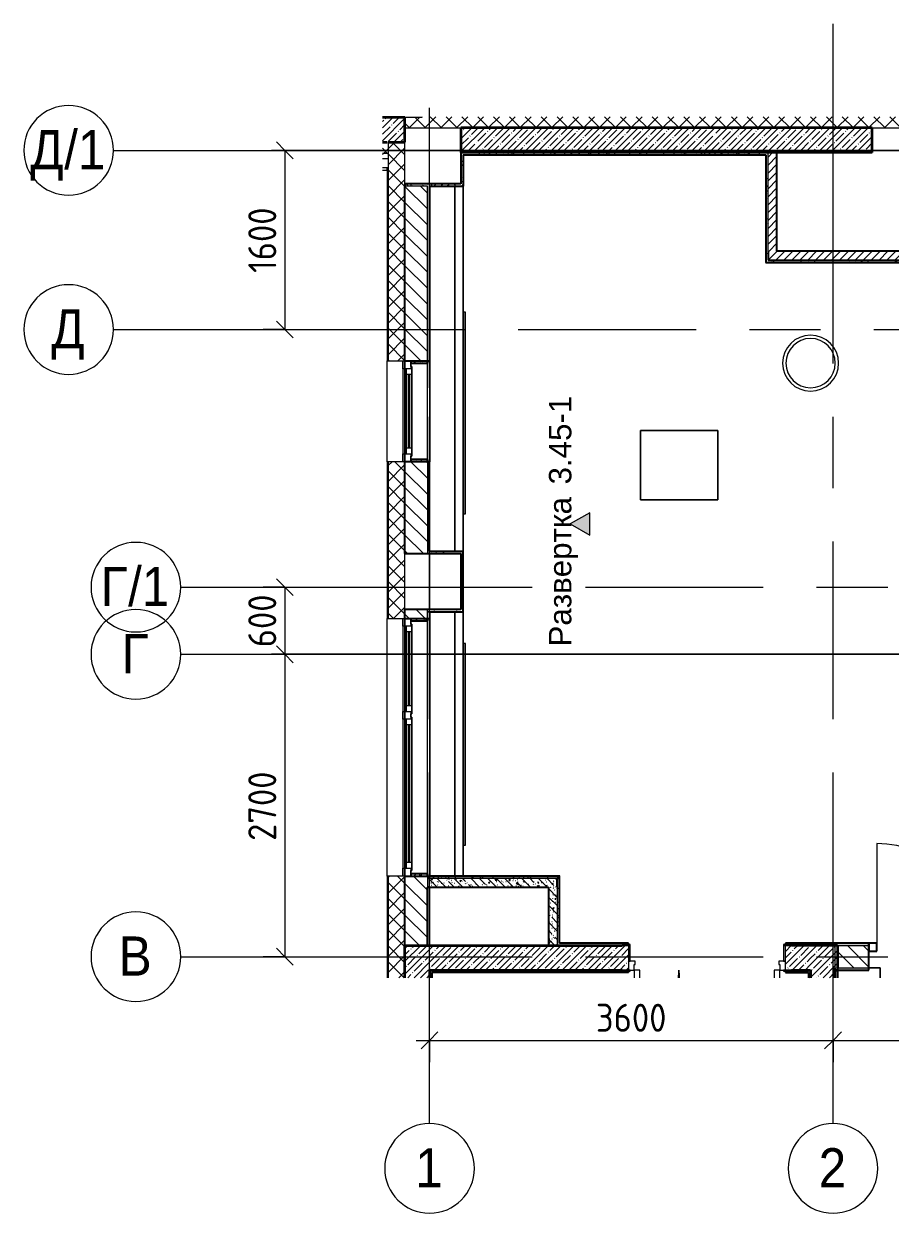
# Model space of a CAD drawing. Header units: millimetres. Extents: x -3511 to 67671, y -1987 to 16130.
# Drawn here: x -3511 to 4220, y 5510 to 16130 of the extents above; entities that cross this region are included whole.
import ezdxf

# ---------------------------------------------------------------- set-up
doc = ezdxf.new("R2010")
doc.units = ezdxf.units.MM
doc.linetypes.add('Осевая', pattern=[3175, 635, -476.25, 1587.5, -476.25])
for name, color, linetype, lineweight in [('A-ANNO-DIMS', 7, 'Continuous', 9), ('A-ANNO-DIMS-100', 7, 'Continuous', 9), ('A-DOOR', 7, 'Continuous', 9), ('A-DOOR-1', 7, 'Continuous', 13), ('A-DOOR-FRAM', 7, 'Continuous', 13), ('A-GLAZ', 7, 'Continuous', 9), ('A-GLAZ-1', 7, 'Continuous', 13), ('A-GLAZ-CWMG', 7, 'Continuous', 9), ('A-GLAZ-CWMG-1', 7, 'Continuous', 25), ('A-WALL', 7, 'Continuous', 9), ('G-ANNO-SYMB', 7, 'Continuous', 9), ('I-WALL', 7, 'Continuous', 9), ('Знаки', 7, 'Continuous', 9), ('Оси', 7, 'Continuous', 9), ('Оси-1', 7, 'Continuous', 20), ('Оси-2', 7, 'Осевая', 9)]:
    doc.layers.add(name, color=color, linetype=linetype, lineweight=lineweight)
for name, color, linetype, lineweight, true_color in [('A-WALL-1', 7, 'Continuous', 25, 0x3c3c3c), ('A-WALL-2', 7, 'Continuous', 13, 0x3c3c3c), ('A-WALL-3', 7, 'Continuous', 35, 0x3c3c3c), ('A-WALL-FNSH-1', 7, 'Continuous', 13, 0x3c3c3c), ('A-WALL-FNSH-2', 7, 'Continuous', 9, 0x3c3c3c), ('I-FURN-1', 7, 'Continuous', 9, 0xf0f0f0)]:
    doc.layers.add(name, color=color, linetype=linetype, lineweight=lineweight, true_color=true_color)
doc.styles.add('Arial', font='arial.ttf', dxfattribs={"width": 0.9, "height": 350})
doc.styles.add('Arial_1', font='arial.ttf', dxfattribs={"height": 200})
doc.styles.add('ISOCPEUR', font='isocpeur.ttf', dxfattribs={"width": 0.9, "height": 250})
doc.dimstyles.new('ISO-2_5_0_9К_БОЛЬШОЙ', dxfattribs={"dimscale": 304.8, "dimtxt": 248.995294, "dimasz": 0.492126, "dimexe": 0.393701, "dimexo": 0.984252, "dimgap": 0, "dimtad": 1, "dimdec": 0, "dimrnd": 10, "dimzin": 0, "dimdsep": 46, "dimtxsty": 'ISOCPEUR', "dimblk1": 'OBLIQUE', "dimblk2": 'OBLIQUE', "dimsah": 1, "dimcen": 0.09, "dimdle": 0.393701, "dimazin": 0, "dimtfac": 1, "dimtdec": 4, "dimtix": 1, "dimtmove": 0, "dimatfit": 3, "dimfxl": 1, "dimtvp": 1, "dimtolj": 1, "dimtzin": 0, "dimarcsym": 2})
pattern_1 = [(135, (0, 0), (-70.7107, -70.7107), [])]
pattern_2 = [(45, (0, 0), (-70.7107, 70.7107), []), (135, (0, 0), (-70.7107, -70.7107), [])]
pattern_3 = [(45, (0, 0), (-57.02463, 57.02463), []), (45, (57.025, 0), (-57.02463, 57.02463), [100.806, -20.161, 3.353, -16.808])]
pattern_4 = [(135, (0, 0), (-75.4342, -75.4342), [106.68, -17.78, 3.556, -17.78]), (135, (0, 75.39), (-75.4342, -75.4342), []), (50, (0, 0), (127.5292, -11.1576), [13.335, -146.685]), (355, (0, 0), (-24.6697, 133.74), [10.668, -117.348]), (100.451, (10.63, -0.93), (102.8597, 122.5818), [11.333, -124.663]), (46.184, (0, 35.56), (189.7552, -29.4304), [20.002, -220.027]), (96.636, (15.81, 33.1), (166.182, 173.1996), [17, -186.995]), (351.184, (0, 35.56), (166.184, 173.1976), [16.002, -176.022]), (21, (17.78, 26.67), (106.1303, -71.586), [13.335, -146.685]), (326, (17.78, 26.67), (43.2619, 128.9318), [10.668, -117.348]), (71.451, (26.62, 20.7), (149.392, 57.345), [11.333, -124.663]), (37.5, (0, 0), (2.16223, 59.18836), [3.353, -112.573, 3.353, -115.773, -117.792]), (37.5, (0, 0), (2.16223, 59.18836), [-235.052, 3.353, -114.44]), (7.5, (0, 0), (46.77386, 70.12615), [3.353, -64.567, 3.353, -109.906, -44.894]), (7.5, (0, 0), (46.77386, 70.12615), [-181.178, 3.353, -41.542]), (327.5, (-39.65, 0), (94.91367, -4.0101), [3.353, -41.097, 3.353, -135.331, -184.023]), (327.5, (-39.65, 0), (94.91367, -4.0101), [-183.134, 3.353, -180.67]), (317.5, (-57.43, 0), (103.6906, 17.7988), [3.353, -54.432, 3.353, -88.748, -130.683]), (317.5, (-57.43, 0), (103.6906, 17.7988), [-149.885, 3.353, -127.33])]
pattern_5 = [(45, (0, 0), (-35.35534, 35.35534), [])]
pattern_6 = [(0, (0, 0), (121.92, 30.48), [10.058, -81.382, 10.058, -81.382, -487.68]), (0, (0, 0), (121.92, 30.48), [-182.88, 10.058, -172.822, 10.058, -81.382, -213.36]), (0, (0, 0), (121.92, 30.48), [-457.2, 10.058, -50.902, 10.058, -142.342]), (120, (45.72, 15.24), (-87.356454, 90.345817), [10.058, -81.382, 10.058, -81.382, -487.68]), (120, (45.72, 15.24), (-87.356454, 90.345817), [-182.88, 10.058, -172.822, 10.058, -81.382, -213.36]), (120, (45.72, 15.24), (-87.356454, 90.345817), [-457.2, 10.058, -50.902, 10.058, -142.342]), (240, (60.96, 76.2), (-34.563546, -120.825817), [10.058, -81.382, 10.058, -81.382, -487.68]), (240, (60.96, 76.2), (-34.563546, -120.825817), [-182.88, 10.058, -172.822, 10.058, -81.382, -213.36]), (240, (60.96, 76.2), (-34.563546, -120.825817), [-457.2, 10.058, -50.902, 10.058, -142.342])]

# ---------------------------------------------------------------- blocks, each defined once
blk = doc.blocks.new('120_Окно_СКБ_1Ст - 120_Окно_СКБ_1Ст 900х2500_h_-20664874-План разверток пом_3_45_ Этаж 3')
at = {"layer": 'A-GLAZ'}
for p, q in [((450, -57), (-450, -57)), ((-430, -127), (-400, -127)), ((-330, -107), (330, -107)), ((330, -117), (-330, -117)), ((400, -127), (430, -127))]:
    blk.add_line(p, q, dxfattribs=at)
at = {"layer": 'A-GLAZ-1'}
for p, q in [((-450, -127), (-450, -57)), ((-450, -57), (-380, -57)), ((-380, -57), (-380, -127)), ((380, -87), (-380, -87)), ((-380, -87), (-380, -127)), ((-330, -137), (-330, -87)), ((330, -137), (330, -87)), ((380, -127), (380, -57)), ((380, -57), (450, -57)), ((380, -127), (380, -87)), ((450, -57), (450, -127)), ((-380, -127), (-450, -127)), ((-380, -127), (-400, -127)), ((-400, -127), (-400, -137)), ((-400, -137), (400, -137)), ((400, -137), (-400, -137)), ((450, -127), (380, -127)), ((400, -127), (380, -127)), ((400, -137), (400, -127))]:
    blk.add_line(p, q, dxfattribs=at)
blk = doc.blocks.new('120_Окно_СКБ_2Ст - 120_Окно_СКБ_2Ст 2300х2500 _мал створка справа_-22272277-План разверток пом_3_45_ Этаж 3')
at = {"layer": 'A-GLAZ'}
for p, q in [((1150, -57), (-1150, -57)), ((-1130, -127), (-1100, -127)), ((-1030, -107), (200, -107)), ((200, -117), (-1030, -117)), ((270, -127), (300, -127)), ((370, -107), (1030, -107)), ((1030, -117), (370, -117)), ((1100, -127), (1130, -127))]:
    blk.add_line(p, q, dxfattribs=at)
at = {"layer": 'A-GLAZ-1'}
for p, q in [((-1150, -127), (-1150, -57)), ((-1150, -57), (-1080, -57)), ((-1080, -57), (-1080, -127)), ((250, -87), (-1080, -87)), ((-1080, -87), (-1080, -127)), ((-1030, -137), (-1030, -87)), ((200, -137), (200, -87)), ((250, -127), (250, -57)), ((250, -57), (320, -57)), ((250, -127), (250, -87)), ((320, -57), (320, -127)), ((1080, -87), (320, -87)), ((320, -87), (320, -127)), ((370, -137), (370, -87)), ((1030, -137), (1030, -87)), ((1080, -127), (1080, -57)), ((1080, -57), (1150, -57)), ((1080, -127), (1080, -87)), ((1150, -57), (1150, -127)), ((-1080, -127), (-1150, -127)), ((-1080, -127), (-1100, -127)), ((-1100, -127), (-1100, -137)), ((-1100, -137), (270, -137)), ((270, -137), (-1100, -137)), ((320, -127), (250, -127)), ((270, -127), (250, -127)), ((270, -137), (270, -127)), ((320, -127), (300, -127)), ((300, -127), (300, -137)), ((300, -137), (1100, -137)), ((1100, -137), (300, -137)), ((1150, -127), (1080, -127)), ((1100, -127), (1080, -127)), ((1100, -137), (1100, -127))]:
    blk.add_line(p, q, dxfattribs=at)
blk = doc.blocks.new('110_Дверь_СКБ_2Ст - Д-1 Лестничная клетка EIS60-24280000-План разверток пом_3_45_ Этаж 3')
at = {"layer": 'A-DOOR'}
for centre, radius, start, end in [((-638, 110), 900, 0, 4.2917), ((662, 110), 400, 170.3144, 180)]:
    blk.add_arc(centre, radius, start, end, dxfattribs=at)
at = {"layer": 'A-DOOR-1'}
for p, q in [((-638, 177), (-638, 110)), ((-638, 110), (-588, 110)), ((-588, 110), (-588, 177)), ((612, 177), (612, 110)), ((612, 110), (662, 110)), ((662, 110), (662, 177))]:
    blk.add_line(p, q, dxfattribs=at)
at = {"layer": 'A-DOOR-FRAM'}
for p, q in [((-672, 118), (-742, 118)), ((-742, 118), (-742, 110)), ((-742, 110), (-672, 110)), ((-638, 110), (-688, 110)), ((-688, 110), (-688, 30)), ((-672, 110), (-672, 118)), ((-638, 60), (-638, 110)), ((662, 110), (662, 60)), ((712, 110), (662, 110)), ((768, 118), (698, 118)), ((698, 118), (698, 110)), ((698, 110), (768, 110)), ((712, 30), (712, 110)), ((768, 110), (768, 118)), ((-688, 30), (-628, 30)), ((-672, 30), (-688, 30)), ((-688, 30), (-688, -110)), ((-672, -110), (-672, 30)), ((-628, 60), (-638, 60)), ((-628, 30), (-628, 60)), ((662, 60), (652, 60)), ((652, 60), (652, 30)), ((652, 30), (712, 30)), ((712, 30), (698, 30)), ((698, 30), (698, -110)), ((712, -110), (712, 30)), ((-672, -110), (-742, -110)), ((-742, -110), (-742, -118)), ((-742, -118), (-672, -118)), ((-688, -110), (-672, -110)), ((-672, -118), (-672, -110)), ((698, -110), (712, -110)), ((768, -110), (698, -110)), ((698, -110), (698, -118)), ((698, -118), (768, -118)), ((768, -118), (768, -110))]:
    blk.add_line(p, q, dxfattribs=at)
blk = doc.blocks.new('Мебель_универсальная - 1_298-26158527-План разверток пом_3_45_ Этаж 3')
at = {"layer": 'I-FURN-1'}
for p, q in [((345, 309), (-345, 309)), ((-345, 309), (-345, -309)), ((-345, -309), (-345, 309)), ((-345, 309), (345, 309)), ((345, -309), (345, 309)), ((345, 309), (345, -309)), ((-345, -309), (345, -309)), ((345, -309), (-345, -309))]:
    blk.add_line(p, q, dxfattribs=at)
blk = doc.blocks.new('Съемный металлический экран с перфорацией - E1-31419150-План разверток пом_3_45_ Этаж 3')
at = {"layer": 'Знаки'}
for p, q in [((1800, 20), (0, 20)), ((0, 20), (0, 0)), ((0, 0), (1800, 0)), ((1800, 0), (1800, 20))]:
    blk.add_line(p, q, dxfattribs=at)
blk = doc.blocks.new('Съемный металлический экран с перфорацией - E1-V1-План разверток пом_3_45_ Этаж 3')
at = {"layer": 'Знаки'}
for p, q in [((1800, 20), (0, 20)), ((0, 20), (0, 0)), ((0, 0), (1800, 0)), ((1800, 0), (1800, 20))]:
    blk.add_line(p, q, dxfattribs=at)
blk = doc.blocks.new('1_113 тумба - 1_113 тумба-31126920-План разверток пом_3_45_ Этаж 3')
at = {"layer": 'I-FURN-1'}
for p, q in [((-101, 1500), (0, 1500)), ((0, 1500), (-101, 1500)), ((-101, 1500), (0, 1500)), ((0, 1500), (0, 1413)), ((0, 1413), (0, 1500)), ((0, 1500), (0, 1413))]:
    blk.add_line(p, q, dxfattribs=at)
blk = doc.blocks.new('ПУФ_500 - 1_50а-26160883-План разверток пом_3_45_ Этаж 3')
at = {"layer": 'I-FURN-1'}
for radius, start, end in [(250, 360, 180), (250, 0, 180), (220, 360, 180), (220, 0, 180), (250, 180, 360), (220, 180, 360), (220, 180, 360), (250, 180, 360)]:
    blk.add_arc((0, 0), radius, start, end, dxfattribs=at)
blk = doc.blocks.new('Дверь_Витражная_остекление_ - ДВН_ДАО_Главный вход_1200 в свету-31742133-План разверток пом_3_45_ Этаж 3')
at = {"layer": 'A-DOOR'}
for p, q in [((-647.5, 925), (-647.5, 35)), ((647.5, 430), (647.5, 35))]:
    blk.add_line(p, q, dxfattribs=at)
for centre, radius, start, end in [((-647.5, 30), 895, 360, 90), ((647.5, 30), 400, 90, 180)]:
    blk.add_arc(centre, radius, start, end, dxfattribs=at)
blk = doc.blocks.new('Прямоугольный импост - 50 x 70 мм-31701779-План разверток пом_3_45_ Этаж 3')
at = {"layer": 'A-GLAZ-CWMG-1'}
for p, q in [((0, 35), (-70, 35)), ((-70, 35), (-70, -35)), ((0, -35), (0, 35)), ((-70, -35), (0, -35))]:
    blk.add_line(p, q, dxfattribs=at)
blk = doc.blocks.new('Зашивка приборов отопления35 - Зашивка приборов отопления-33324623-План разверток пом_3_45_ Этаж 3')
at = {"layer": 'A-WALL'}
for p, q in [((35889, 26793), (34989, 26793)), ((37448, 26567), (37448, 26793)), ((34189, 26567), (37448, 26567)), ((37448, 26567), (34189, 26567)), ((37448, 26492), (37448, 26567)), ((34188, 26492), (37448, 26492))]:
    blk.add_line(p, q, dxfattribs=at)
blk = doc.blocks.new('Зашивка приборов отопления36 - Зашивка приборов отопления-33324807-План разверток пом_3_45_ Этаж 3')
at = {"layer": 'A-WALL'}
for p, q in [((36489, 26793), (34189, 26793)), ((34189, 26567), (36549, 26567)), ((36545, 26567), (34189, 26567)), ((36545, 26492), (36545, 26567)), ((34189, 26492), (36545, 26492))]:
    blk.add_line(p, q, dxfattribs=at)
blk = doc.blocks.new('Ось сетки - D8-29747960-План разверток пом_3_45_ Этаж 3')
at = {"layer": 'Оси-1'}
for start, end in [(360, 180), (180, 360)]:
    blk.add_arc((0, 0), 4, start, end, dxfattribs=at)
blk = doc.blocks.new('DIMBLOCK1-План разверток пом_3_45_ Этаж 3')
at = {"layer": 'A-ANNO-DIMS-100'}
for p, q in [((110, 6859), (110, 7173)), ((3710, 6859), (3710, 7173)), ((-10, 7053), (3710, 7053)), ((110, 7053), (110, 6859)), ((3710, 7053), (3710, 6859))]:
    blk.add_line(p, q, dxfattribs=at)
at = {"layer": 'A-ANNO-DIMS-100', "lineweight": 20}
for p, q in [((110, 7053), (185, 7128)), ((3710, 7053), (3785, 7128)), ((110, 7053), (35, 6978)), ((3710, 7053), (3635, 6978))]:
    blk.add_line(p, q, dxfattribs=at)
at = {"layer": 'A-ANNO-DIMS-100', "color": 0, "insert": (1594, 7380), "char_height": 250, "width": 758.48, "attachment_point": 1, "line_spacing_factor": 1.149209, "style": 'ISOCPEUR'}
blk.add_mtext('3600', dxfattribs=at)
blk = doc.blocks.new('_Oblique')
at = {"color": 0, "linetype": 'ByBlock', "lineweight": -2}
blk.add_line((-0.5, -0.5), (0.5, 0.5), dxfattribs=at)
blk = doc.blocks.new('DIMBLOCK2-План разверток пом_3_45_ Этаж 3')
at = {"layer": 'A-ANNO-DIMS-100'}
for p, q in [((3710, 6859), (3710, 7173)), ((8010, 6859), (8010, 7173)), ((3710, 7053), (8010, 7053)), ((3710, 7053), (3710, 6859)), ((8010, 7053), (8010, 6859))]:
    blk.add_line(p, q, dxfattribs=at)
at = {"layer": 'A-ANNO-DIMS-100', "lineweight": 20}
for p, q in [((3710, 7053), (3785, 7128)), ((8010, 7053), (8085, 7128)), ((3710, 7053), (3635, 6978)), ((8010, 7053), (7935, 6978))]:
    blk.add_line(p, q, dxfattribs=at)
at = {"layer": 'A-ANNO-DIMS-100', "color": 0, "insert": (5532, 7380), "char_height": 250, "width": 787.21, "attachment_point": 1, "line_spacing_factor": 1.149209, "style": 'ISOCPEUR'}
blk.add_mtext('4300', dxfattribs=at)
blk = doc.blocks.new('DIMBLOCK4-План разверток пом_3_45_ Этаж 3')
at = {"layer": 'A-ANNO-DIMS-100'}
for p, q in [((9561, 15000), (-1301, 15000)), ((-1181, 15000), (-1181, 13400)), ((-1181, 15000), (9561, 15000)), ((-1375, 13400), (-1061, 13400)), ((-1181, 13400), (-1375, 13400))]:
    blk.add_line(p, q, dxfattribs=at)
at = {"layer": 'A-ANNO-DIMS-100', "lineweight": 20}
for p, q in [((-1181, 15000), (-1256, 15075)), ((-1181, 15000), (-1106, 14925)), ((-1181, 13400), (-1256, 13475)), ((-1181, 13400), (-1106, 13325))]:
    blk.add_line(p, q, dxfattribs=at)
at = {"layer": 'A-ANNO-DIMS-100', "color": 0, "insert": (-1508, 13906), "char_height": 250, "width": 706.76, "attachment_point": 1, "rotation": 90, "line_spacing_factor": 1.149209, "style": 'ISOCPEUR'}
blk.add_mtext('1600', dxfattribs=at)
blk = doc.blocks.new('DIMBLOCK5-План разверток пом_3_45_ Этаж 3')
at = {"layer": 'A-ANNO-DIMS-100', "lineweight": 20}
for p, q in [((-1181, 11100), (-1256, 11175)), ((-1181, 11100), (-1106, 11025)), ((-1181, 10500), (-1256, 10575)), ((-1181, 10500), (-1106, 10425))]:
    blk.add_line(p, q, dxfattribs=at)
at = {"layer": 'A-ANNO-DIMS-100'}
for p, q in [((-1375, 11100), (-1061, 11100)), ((-1181, 11100), (-1375, 11100)), ((-1181, 11100), (-1181, 10500)), ((9561, 10500), (-1301, 10500)), ((-1181, 10500), (9561, 10500))]:
    blk.add_line(p, q, dxfattribs=at)
at = {"layer": 'A-ANNO-DIMS-100', "color": 0, "insert": (-1508, 10563), "char_height": 250, "width": 568.86, "attachment_point": 1, "rotation": 90, "line_spacing_factor": 1.149209, "style": 'ISOCPEUR'}
blk.add_mtext('600', dxfattribs=at)
blk = doc.blocks.new('DIMBLOCK6-План разверток пом_3_45_ Этаж 3')
at = {"layer": 'A-ANNO-DIMS-100', "lineweight": 20}
for p, q in [((-1181, 10500), (-1256, 10575)), ((-1181, 10500), (-1106, 10425)), ((-1181, 7800), (-1256, 7875)), ((-1181, 7800), (-1106, 7725))]:
    blk.add_line(p, q, dxfattribs=at)
at = {"layer": 'A-ANNO-DIMS-100'}
for p, q in [((9561, 10500), (-1301, 10500)), ((-1181, 10500), (-1181, 7800)), ((-1181, 10500), (9561, 10500)), ((-1375, 7800), (-1061, 7800)), ((-1181, 7800), (-1375, 7800))]:
    blk.add_line(p, q, dxfattribs=at)
at = {"layer": 'A-ANNO-DIMS-100', "color": 0, "insert": (-1508, 8834), "char_height": 250, "width": 758.48, "attachment_point": 1, "rotation": 90, "line_spacing_factor": 1.149209, "style": 'ISOCPEUR'}
blk.add_mtext('2700', dxfattribs=at)
blk = doc.blocks.new('Фасад - Марка фасада_Указатель-25386507-План разверток пом_3_45_ Этаж 3')
at = {"layer": 'G-ANNO-SYMB'}
blk.add_hatch(color=256, dxfattribs=at).paths.add_polyline_path([(-1, 0), (0, 1.73), (1, 0), (0, 0)])
for p, q in [((0, 1.73), (-1, 0)), ((1, 0), (0, 1.73)), ((-1, 0), (0, 0)), ((0, 0), (1, 0))]:
    blk.add_line(p, q, dxfattribs=at)

msp = doc.modelspace()

# ---------------------------------------------------------------- hatches: boundary and pattern name
at = {"layer": 'A-WALL'}
h = msp.add_hatch(dxfattribs=at)
h.set_pattern_fill('FP_2', color=256, style=0, pattern_type=2)
h.set_pattern_definition(pattern_2)
h.paths.add_polyline_path([(13194.6, 15200), (13194.6, 15299.2), (12860, 15299.2), (12860, 15200)])
h.paths.add_polyline_path([(9760, 15200), (9760, 15299.2), (9160, 15299.2), (9160, 15200), (9396.2, 15200)])
h.paths.add_polyline_path([(8130.1, 15200), (8260, 15200), (8260, 15299.2), (7660, 15299.2), (7660, 15200), (7708.1, 15200)])
h.paths.add_polyline_path([(6160, 15200), (6760, 15200), (6760, 15299.2), (40, 15299.2), (40, 15293), (-110, 15293), (-110, 15200), (5597.9, 15200)])
h = msp.add_hatch(dxfattribs=at)
h.set_pattern_fill('FP_2', color=256, style=0, pattern_type=2)
h.set_pattern_definition(pattern_2)
h.paths.add_polyline_path([(-268, 14973), (-260, 14973), (-260, 15073), (-310.7, 15073), (-310.7, 14973)])
h = msp.add_hatch(dxfattribs=at)
h.set_pattern_fill('FP_2', color=256, style=0, pattern_type=2)
h.set_pattern_definition(pattern_2)
h.paths.add_polyline_path([(-110, 7612.8), (-110, 8520), (-260, 8520), (-260, 7612.8), (-184.3, 7612.8)])
h.paths.add_polyline_path([(-110, 10820), (-110, 12220), (-260, 12220), (-260, 10820)])
h.paths.add_polyline_path([(-110, 13120), (-110, 15073), (-260, 15073), (-260, 13120)])
h = msp.add_hatch(dxfattribs=at)
h.set_pattern_fill('FP_2', color=256, style=0, pattern_type=2)
h.set_pattern_definition(pattern_2)
h.paths.add_polyline_path([(-268, 14923), (-260, 14923), (-260, 14973), (-310.7, 14972), (-310.7, 14923)])
at = {"layer": 'I-WALL'}
h = msp.add_hatch(dxfattribs=at)
h.set_pattern_fill('FP_4', color=256, style=0, pattern_type=2)
h.set_pattern_definition(pattern_3)
h.paths.add_polyline_path([(-110, 15073), (-110, 15293), (-310.7, 15293), (-310.7, 15073), (-260, 15073)])
h = msp.add_hatch(dxfattribs=at)
h.set_pattern_fill('FP_4', color=256, style=0, pattern_type=2)
h.set_pattern_definition(pattern_3)
h.paths.add_polyline_path([(4060, 14980), (4060, 15200), (390, 15200), (390, 14980), (3210, 14980)])
h = msp.add_hatch(dxfattribs=at)
h.set_pattern_fill('FP_9', color=256, style=0, pattern_type=2)
h.set_pattern_definition(pattern_6)
h.paths.add_polyline_path([(410, 14700), (410, 14980), (390, 14980), (390, 14700)])
h = msp.add_hatch(dxfattribs=at)
h.set_pattern_fill('FP_9', color=256, style=0, pattern_type=2)
h.set_pattern_definition(pattern_6)
h.paths.add_polyline_path([(3110, 14960), (3130, 14960), (3130, 14980), (410, 14980), (410, 14960), (3109, 14960)])
h = msp.add_hatch(dxfattribs=at)
h.set_pattern_fill('FP_6', color=256, style=0, pattern_type=2)
h.set_pattern_definition(pattern_5)
h.paths.add_polyline_path([(3130, 14100), (3210, 14100), (3210, 14980), (3130, 14980), (3130, 14338.4)])
h = msp.add_hatch(dxfattribs=at)
h.set_pattern_fill('FP_9', color=256, style=0, pattern_type=2)
h.set_pattern_definition(pattern_6)
h.paths.add_polyline_path([(3110, 14000), (3130, 14000), (3130, 14960), (3110, 14960), (3110, 14338.4)])
h = msp.add_hatch(dxfattribs=at)
h.set_pattern_fill('FP_9', color=256, style=0, pattern_type=2)
h.set_pattern_definition(pattern_6)
h.paths.add_polyline_path([(90, 14680), (410, 14680), (410, 14700), (-110, 14700), (-110, 14680)])
h = msp.add_hatch(dxfattribs=at)
h.set_pattern_fill('FP_1', color=256, style=0, pattern_type=2)
h.set_pattern_definition(pattern_1)
h.paths.add_polyline_path([(90, 7900), (90, 8520), (-110, 8520), (-110, 7900)])
h.paths.add_polyline_path([(90, 10820), (90, 10900), (-110, 10900), (-110, 10820)])
h.paths.add_polyline_path([(90, 11400), (90, 12220), (-110, 12220), (-110, 11400)])
h.paths.add_polyline_path([(-110, 13120), (90, 13120), (90, 14680), (-110, 14680), (-110, 13377.6)])
h = msp.add_hatch(dxfattribs=at)
h.set_pattern_fill('FP_9', color=256, style=0, pattern_type=2)
h.set_pattern_definition(pattern_6)
h.paths.add_polyline_path([(110, 11420), (110, 12220), (90, 12220), (90, 11420)])
h.paths.add_polyline_path([(90, 13120), (110, 13120), (110, 14680), (90, 14680), (90, 13377.6)])
h = msp.add_hatch(dxfattribs=at)
h.set_pattern_fill('FP_6', color=256, style=0, pattern_type=2)
h.set_pattern_definition(pattern_5)
h.paths.add_polyline_path([(3130, 14020), (4560, 14020), (4560, 14100), (3130, 14100)])
h.paths.add_polyline_path([(5600, 14020), (5600, 14100), (5560, 14100), (5560, 14020), (5597.9, 14020)])
h = msp.add_hatch(dxfattribs=at)
h.set_pattern_fill('FP_9', color=256, style=0, pattern_type=2)
h.set_pattern_definition(pattern_6)
h.paths.add_polyline_path([(5560, 14000), (5660, 14000), (5660, 14020), (5560, 14020)])
h.paths.add_polyline_path([(4560, 14000), (4560, 14020), (3130, 14020), (3130, 14000), (4542.8, 14000)])
h = msp.add_hatch(dxfattribs=at)
h.set_pattern_fill('FP_9', color=256, style=0, pattern_type=2)
h.set_pattern_definition(pattern_6)
h.paths.add_polyline_path([(90, 13100), (90, 13120), (-58, 13120), (-58, 13100)])
h = msp.add_hatch(dxfattribs=at)
h.set_pattern_fill('FP_9', color=256, style=0, pattern_type=2)
h.set_pattern_definition(pattern_6)
h.paths.add_polyline_path([(90, 12220), (90, 12240), (-58, 12240), (-58, 12220)])
h = msp.add_hatch(dxfattribs=at)
h.set_pattern_fill('FP_9', color=256, style=0, pattern_type=2)
h.set_pattern_definition(pattern_6)
h.paths.add_polyline_path([(390, 11400), (390, 11420), (90, 11420), (90, 11400)])
h = msp.add_hatch(dxfattribs=at)
h.set_pattern_fill('FP_9', color=256, style=0, pattern_type=2)
h.set_pattern_definition(pattern_6)
h.paths.add_polyline_path([(390, 10900), (410, 10900), (410, 11420), (390, 11420), (390, 10975.6)])
h = msp.add_hatch(dxfattribs=at)
h.set_pattern_fill('FP_9', color=256, style=0, pattern_type=2)
h.set_pattern_definition(pattern_6)
h.paths.add_polyline_path([(110, 8500), (110, 8520), (90, 8520), (90, 8500)])
h.paths.add_polyline_path([(90, 10820), (110, 10820), (110, 10900), (90, 10900)])
h = msp.add_hatch(dxfattribs=at)
h.set_pattern_fill('FP_9', color=256, style=0, pattern_type=2)
h.set_pattern_definition(pattern_6)
h.paths.add_polyline_path([(110, 10880), (410, 10880), (410, 10900), (110, 10900)])
h = msp.add_hatch(dxfattribs=at)
h.set_pattern_fill('FP_9', color=256, style=0, pattern_type=2)
h.set_pattern_definition(pattern_6)
h.paths.add_polyline_path([(90, 10800), (90, 10820), (-58, 10820), (-58, 10800)])
h = msp.add_hatch(dxfattribs=at)
h.set_pattern_fill('FP_9', color=256, style=0, pattern_type=2)
h.set_pattern_definition(pattern_6)
h.paths.add_polyline_path([(90, 8520), (90, 8540), (-58, 8540), (-58, 8520)])
h = msp.add_hatch(dxfattribs=at)
h.set_pattern_fill('FP_9', color=256, style=0, pattern_type=2)
h.set_pattern_definition(pattern_6)
h.paths.add_polyline_path([(90, 8500), (1250, 8500), (1250, 8520), (90, 8520)])
h = msp.add_hatch(dxfattribs=at)
h.set_pattern_fill('FP_5', color=256, style=0, pattern_type=2)
h.set_pattern_definition(pattern_4)
h.paths.add_polyline_path([(1170, 8420), (1250, 8420), (1250, 8500), (90, 8500), (90, 8420), (533.4, 8420)])
h = msp.add_hatch(dxfattribs=at)
h.set_pattern_fill('FP_9', color=256, style=0, pattern_type=2)
h.set_pattern_definition(pattern_6)
h.paths.add_polyline_path([(1250, 7920), (1270, 7920), (1270, 8520), (1250, 8520), (1250, 8420)])
h = msp.add_hatch(dxfattribs=at)
h.set_pattern_fill('FP_5', color=256, style=0, pattern_type=2)
h.set_pattern_definition(pattern_4)
h.paths.add_polyline_path([(1250, 7900), (1250, 8420), (1170, 8420), (1170, 7900)])
h = msp.add_hatch(dxfattribs=at)
h.set_pattern_fill('FP_4', color=256, style=0, pattern_type=2)
h.set_pattern_definition(pattern_3)
h.paths.add_polyline_path([(79.5, 7612.8), (110, 7612.8), (110, 7900), (-110, 7900), (-110, 7612.8)])
h = msp.add_hatch(dxfattribs=at)
h.set_pattern_fill('FP_4', color=256, style=0, pattern_type=2)
h.set_pattern_definition(pattern_3)
h.paths.add_polyline_path([(1830, 7680), (1885, 7680), (1885, 7900), (110, 7900), (110, 7680), (1377.5, 7680)])
h.paths.add_polyline_path([(3750, 7680), (3750, 7900), (3730, 7900), (3730, 7680)])
h.paths.add_polyline_path([(3357.5, 7680), (3510, 7680), (3510, 7900), (3285, 7900), (3285, 7680), (3340, 7680)])
h = msp.add_hatch(dxfattribs=at)
h.set_pattern_fill('FP_9', color=256, style=0, pattern_type=2)
h.set_pattern_definition(pattern_6)
h.paths.add_polyline_path([(13194.6, 7900), (13194.6, 7920), (6530, 7920), (6530, 7900), (11506.5, 7900)])
h.paths.add_polyline_path([(3510, 7900), (4030, 7900), (4030, 7920), (3285, 7920), (3285, 7908), (3340, 7908), (3340, 7900)])
h.paths.add_polyline_path([(1830, 7900), (1830, 7908), (1885, 7908), (1885, 7920), (1250, 7920), (1250, 7900), (1377.5, 7900)])
h = msp.add_hatch(dxfattribs=at)
h.set_pattern_fill('FP_4', color=256, style=0, pattern_type=2)
h.set_pattern_definition(pattern_3)
h.paths.add_polyline_path([(3510, 7612.8), (3730, 7612.8), (3730, 7900), (3510, 7900), (3510, 7660)])
h = msp.add_hatch(dxfattribs=at)
h.set_pattern_fill('FP_1', color=256, style=0, pattern_type=2)
h.set_pattern_definition(pattern_1)
h.paths.add_polyline_path([(12410, 7700), (13194.6, 7700), (13194.6, 7900), (11460, 7900), (11460, 7830), (10660, 7830), (10660, 7900), (6530, 7900), (6530, 7700), (11560, 7700)])
h.paths.add_polyline_path([(4030, 7700), (4030, 7900), (3750, 7900), (3750, 7700)])
h = msp.add_hatch(dxfattribs=at)
h.set_pattern_fill('FP_9', color=256, style=0, pattern_type=2)
h.set_pattern_definition(pattern_6)
h.paths.add_polyline_path([(3510, 7660), (3510, 7680), (3340, 7680), (3340, 7672), (3285, 7672), (3285, 7660), (3490, 7660)])
h.paths.add_polyline_path([(1885, 7660), (1885, 7672), (1830, 7672), (1830, 7680), (110, 7680), (110, 7660), (1865, 7660)])
h = msp.add_hatch(dxfattribs=at)
h.set_pattern_fill('FP_9', color=256, style=0, pattern_type=2)
h.set_pattern_definition(pattern_6)
h.paths.add_polyline_path([(127.3, 7612.8), (130, 7612.8), (130, 7660), (110, 7660), (110, 7612.8)])
h = msp.add_hatch(dxfattribs=at)
h.set_pattern_fill('FP_9', color=256, style=0, pattern_type=2)
h.set_pattern_definition(pattern_6)
h.paths.add_polyline_path([(3497, 7612.8), (3510, 7612.8), (3510, 7660), (3490, 7659), (3490, 7612.8)])
h = msp.add_hatch(dxfattribs=at)
h.set_pattern_fill('FP_9', color=256, style=0, pattern_type=2)
h.set_pattern_definition(pattern_6)
h.paths.add_polyline_path([(3749.8, 7612.8), (3750, 7612.8), (3750, 7680), (3730, 7680), (3730, 7612.8)])
h = msp.add_hatch(dxfattribs=at)
h.set_pattern_fill('FP_9', color=256, style=0, pattern_type=2)
h.set_pattern_definition(pattern_6)
h.paths.add_polyline_path([(7011, 7680), (7031, 7680), (7031, 7700), (6530, 7700), (6530, 7680)])
h.paths.add_polyline_path([(3750, 7680), (4030, 7680), (4030, 7700), (3750, 7700)])

# ---------------------------------------------------------------- linework, layer by layer
at = {"layer": 'A-WALL'}
for p, q in [((40, 15299.2), (40, 15295)), ((-260, 15073), (-260, 13120)), ((3130, 14100), (3130, 14980)), ((-260, 14973), (-310.7, 14973)), ((-260, 14923), (-310.7, 14923)), ((3109, 14959), (3109, 14960)), ((-268, 14823), (-268, 14843)), ((-263, 14843), (-260, 14843)), ((90, 14680), (-110, 14680)), ((90, 13120), (90, 14680)), ((-268, 12220), (-268, 13120)), ((-110, 13120), (-110, 12220)), ((-260, 12220), (-260, 10820)), ((90, 12220), (90, 11400)), ((90, 10820), (90, 10900)), ((-268, 8520), (-268, 10820)), ((-110, 10820), (-110, 8520)), ((-260, 8520), (-260, 7612.8)), ((90, 8520), (90, 8420)), ((110, 8520), (90, 8520)), ((90, 8500), (1250, 8500)), ((1250, 8420), (1250, 7900)), ((1271, 7921), (1271, 7920)), ((3730, 7700), (3730, 7900)), ((3750, 7900), (4030, 7900)), ((3490, 7659), (3489, 7659)), ((3750, 7700), (4030, 7700)), ((3751, 7679), (3750, 7679))]:
    msp.add_line(p, q, dxfattribs=at)
at = {"layer": 'A-WALL-1'}
for p, q in [((390, 14980), (390, 14700)), ((3210, 14100), (3210, 14980)), ((410, 14960), (3110, 14960)), ((410, 14960), (410, 14680)), ((3110, 14960), (3110, 14000)), ((390, 14700), (-110, 14700)), ((-110, 14700), (-110, 14680)), ((-110, 13120), (-110, 14680)), ((110, 14680), (410, 14680)), ((110, 14680), (110, 13120)), ((3130, 14100), (3130, 14020)), ((3130, 14020), (4560, 14020)), ((4560, 14100), (3210, 14100)), ((3110, 14000), (4560, 14000)), ((-110, 13120), (110, 13120)), ((-58, 13120), (-58, 13100)), ((-58, 13100), (90, 13100)), ((90, 13100), (90, 13120)), ((-110, 11400), (-110, 12220)), ((110, 12220), (-110, 12220)), ((90, 12240), (-58, 12240)), ((-58, 12240), (-58, 12220)), ((90, 12220), (90, 12240)), ((110, 11420), (110, 12220)), ((-110, 11400), (390, 11400)), ((110, 11420), (410, 11420)), ((390, 11400), (390, 10900)), ((410, 10880), (410, 11420)), ((-110, 10820), (-110, 10900)), ((390, 10900), (-110, 10900)), ((90, 10880), (90, 10879)), ((110, 10880), (410, 10880)), ((110, 10880), (110, 10820)), ((-110, 10820), (110, 10820)), ((-58, 10820), (-58, 10800)), ((-58, 10800), (90, 10800)), ((90, 10800), (90, 10820)), ((-110, 7900), (-110, 8520)), ((-110, 8520), (90, 8520)), ((90, 8540), (-58, 8540)), ((-58, 8540), (-58, 8520)), ((90, 8520), (90, 8540)), ((110, 8500), (110, 8520)), ((110, 8520), (1270, 8520)), ((1250, 8420), (1250, 8500)), ((1270, 7920), (1270, 8520)), ((90, 7900), (90, 8420)), ((90, 8420), (1170, 8420)), ((1170, 8420), (1170, 7900)), ((1885, 7920), (1270, 7920)), ((1885, 7908), (1885, 7920)), ((4030, 7920), (3285, 7920)), ((3285, 7920), (3285, 7908)), ((4030, 7680), (4030, 7920)), ((130, 7660), (130, 7612.8)), ((130, 7612.8), (130, 7660)), ((1885, 7660), (130, 7660)), ((1885, 7660), (1885, 7672)), ((3285, 7672), (3285, 7660)), ((3285, 7660), (3490, 7660)), ((3490, 7660), (3490, 7612.8)), ((3750, 7700), (3750, 7612.8)), ((3750, 7680), (4030, 7680))]:
    msp.add_line(p, q, dxfattribs=at)
at = {"layer": 'A-WALL-2'}
for p, q in [((40, 15293), (-110, 15293)), ((40, 15295), (40, 15293)), ((-110, 15200), (4660, 15200)), ((-110, 14680), (-110, 15073)), ((-263, 14843), (-310.7, 14843)), ((-260, 13120), (-110, 13120)), ((-110, 12220), (-260, 12220)), ((-110, 10900), (-110, 11400)), ((-260, 10820), (-110, 10820)), ((-110, 8520), (-260, 8520))]:
    msp.add_line(p, q, dxfattribs=at)
at = {"layer": 'A-WALL-3'}
for p, q in [((-110, 15293), (-310.7, 15293)), ((-110, 15073), (-110, 15293)), ((4060, 15200), (390, 15200)), ((390, 15200), (390, 14980)), ((4060, 14980), (4060, 15200)), ((-310.7, 15073), (-268, 15073)), ((-260, 15073), (-110, 15073)), ((4060, 14980), (390, 14980)), ((-110, 7612.8), (-110, 7900)), ((-110, 7900), (1830, 7900)), ((3750, 7900), (3340, 7900)), ((3750, 7900), (3750, 7700)), ((110, 7680), (1830, 7680)), ((110, 7680), (110, 7612.8)), ((3340, 7680), (3510, 7680)), ((3510, 7680), (3510, 7612.8)), ((3730, 7612.8), (3730, 7700)), ((3730, 7680), (3750, 7680))]:
    msp.add_line(p, q, dxfattribs=at)
at = {"layer": 'A-WALL-FNSH-1'}
for p, q in [((-310.7, 15295), (40, 15295)), ((411, 14959), (3109, 14959)), ((411, 14679), (411, 14959)), ((3109, 14959), (3109, 13999)), ((-263, 14843), (-263, 13120)), ((111, 14679), (411, 14679)), ((111, 13120), (111, 14679)), ((3109, 13999), (4560, 13999)), ((-263, 13120), (-260, 13120)), ((-58, 13100), (-58, 13099)), ((-58, 13099), (90, 13099)), ((90, 13099), (90, 13100)), ((110, 13120), (111, 13120)), ((-260, 12220), (-263, 12220)), ((-263, 12220), (-263, 10820)), ((90, 12241), (-58, 12241)), ((-58, 12241), (-58, 12240)), ((90, 12240), (90, 12241)), ((111, 12220), (110, 12220)), ((111, 11421), (111, 12220)), ((411, 11421), (111, 11421)), ((411, 10879), (411, 11421)), ((110, 10880), (90, 10880)), ((90, 10879), (110, 10879)), ((111, 10879), (411, 10879)), ((111, 10820), (111, 10879)), ((-263, 10820), (-260, 10820)), ((-58, 10800), (-58, 10799)), ((-58, 10799), (90, 10799)), ((90, 10799), (90, 10800)), ((110, 10820), (111, 10820)), ((-260, 8520), (-263, 8520)), ((-263, 8520), (-263, 7612.8)), ((90, 8541), (-58, 8541)), ((-58, 8541), (-58, 8540)), ((90, 8540), (90, 8541)), ((1271, 8521), (111, 8521)), ((111, 8521), (111, 8520)), ((1271, 7921), (1271, 8521)), ((1885, 7921), (1271, 7921)), ((1885, 7920), (1885, 7921)), ((4030, 7921), (3285, 7921)), ((3285, 7921), (3285, 7920)), ((4030, 7920), (4030, 7921)), ((130, 7659), (1885, 7659)), ((131, 7612.8), (131, 7660)), ((1885, 7659), (1885, 7660)), ((3285, 7660), (3285, 7659)), ((3285, 7659), (3489, 7659)), ((3489, 7659), (3489, 7612.8)), ((3751, 7679), (4030, 7679)), ((3751, 7612.8), (3751, 7679)), ((4030, 7679), (4030, 7680))]:
    msp.add_line(p, q, dxfattribs=at)
at = {"layer": 'A-WALL-FNSH-2'}
for p, q in [((-310.7, 14823), (-268, 14823)), ((-268, 14823), (-268, 13120)), ((-268, 13120), (-263, 13120)), ((-263, 12220), (-268, 12220)), ((-268, 12220), (-268, 10820)), ((-268, 10820), (-263, 10820)), ((-263, 8520), (-268, 8520)), ((-268, 8520), (-268, 7612.8))]:
    msp.add_line(p, q, dxfattribs=at)
at = {"layer": 'I-WALL'}
for p, q in [((410, 11420), (410, 14670.5)), ((411, 14670.5), (410, 14670.5)), ((411, 14670.5), (411, 11421)), ((-110, 12220), (-110, 13120)), ((90, 12241), (90, 13099)), ((110, 13120), (110, 12220)), ((111, 13120), (111, 12220)), ((110, 11400), (110, 10900)), ((410, 8521), (410, 10879)), ((411, 10879), (411, 8521)), ((-110, 8520), (-110, 10820)), ((90, 8541), (90, 10799)), ((110, 10820), (110, 8520)), ((111, 10820), (111, 8521)), ((110, 8520), (90, 8520)), ((110, 8420), (110, 7900))]:
    msp.add_line(p, q, dxfattribs=at)
at = {"layer": 'Оси'}
for p, q in [((3710, 13630), (3710, 16130)), ((110, 12880), (110, 15380)), ((-2711, 15000), (-211, 15000)), ((-2711, 13400), (-211, 13400)), ((-2111, 11100), (389, 11100)), ((-2111, 10500), (389, 10500)), ((110, 6309.9), (110, 8809.9)), ((3710, 6309.9), (3710, 8809.9)), ((-2111, 7800), (389, 7800))]:
    msp.add_line(p, q, dxfattribs=at)
at = {"layer": 'Оси-2'}
for p, q in [((-211, 15000), (10853.7, 15000)), ((3710, 8809.9), (3710, 13630)), ((-211, 13400), (10853.7, 13400)), ((110, 8809.9), (110, 12880)), ((389, 11100), (11453.7, 11100)), ((389, 10500), (11453.7, 10500)), ((389, 7800), (11453.7, 7800))]:
    msp.add_line(p, q, dxfattribs=at)

# ---------------------------------------------------------------- block references
at = {"layer": 'A-DOOR'}
msp.add_blockref('Дверь_Витражная_остекление_ - ДВН_ДАО_Главный вход_1200 в свету-31742133-План разверток пом_3_45_ Этаж 3', (4747.5, 7885), dxfattribs=at)
at = {"layer": 'A-DOOR', "rotation": 180}
msp.add_blockref('110_Дверь_СКБ_2Ст - Д-1 Лестничная клетка EIS60-24280000-План разверток пом_3_45_ Этаж 3', (2597.5, 7790), dxfattribs=at)
at = {"layer": 'A-GLAZ', "rotation": 89.99999999999991}
for name, p in [('120_Окно_СКБ_1Ст - 120_Окно_СКБ_1Ст 900х2500_h_-20664874-План разверток пом_3_45_ Этаж 3', (-185, 12670)), ('120_Окно_СКБ_2Ст - 120_Окно_СКБ_2Ст 2300х2500 _мал створка справа_-22272277-План разверток пом_3_45_ Этаж 3', (-185, 9670))]:
    msp.add_blockref(name, p, dxfattribs=at)
at = {"layer": 'A-GLAZ-CWMG', "rotation": 180}
msp.add_blockref('Прямоугольный импост - 50 x 70 мм-31701779-План разверток пом_3_45_ Этаж 3', (4030, 7885), dxfattribs=at)
at = {"layer": 'A-WALL', "rotation": 89.99999999999993}
for name, p in [('Зашивка приборов отопления35 - Зашивка приборов отопления-33324623-План разверток пом_3_45_ Этаж 3', (26903.4, -22768.8)), ('Зашивка приборов отопления36 - Зашивка приборов отопления-33324807-План разверток пом_3_45_ Этаж 3', (26903.4, -25668.8))]:
    msp.add_blockref(name, p, dxfattribs=at)
at = {"layer": 'G-ANNO-SYMB', "xscale": 99.99999999999993, "yscale": 99.99999999999993, "zscale": 99.99999999999993, "rotation": 89.99999999999953}
msp.add_blockref('Фасад - Марка фасада_Указатель-25386507-План разверток пом_3_45_ Этаж 3', (1538.8, 11664.7), dxfattribs=at)
at = {"layer": 'I-FURN-1'}
for name, p in [('ПУФ_500 - 1_50а-26160883-План разверток пом_3_45_ Этаж 3', (3510, 13100)), ('1_113 тумба - 1_113 тумба-31126920-План разверток пом_3_45_ Этаж 3', (4131, 6200))]:
    msp.add_blockref(name, p, dxfattribs=at)
at = {"layer": 'I-FURN-1', "rotation": 180}
msp.add_blockref('Мебель_универсальная - 1_298-26158527-План разверток пом_3_45_ Этаж 3', (2336.7, 12189.2), dxfattribs=at)
at = {"layer": 'Знаки', "rotation": 90.00000000000001}
for name, p in [('Съемный металлический экран с перфорацией - E1-V1-План разверток пом_3_45_ Этаж 3', (432, 11754.7)), ('Съемный металлический экран с перфорацией - E1-31419150-План разверток пом_3_45_ Этаж 3', (432, 8796))]:
    msp.add_blockref(name, p, dxfattribs=at)
at = {"layer": 'Оси-1', "xscale": 99.99999999999993, "yscale": 99.99999999999993, "zscale": 99.99999999999993, "rotation": 269.9999999999994}
for p in [(-3111, 15000), (-3111, 13400), (-2511, 11100), (-2511, 10500), (-2511, 7800)]:
    msp.add_blockref('Ось сетки - D8-29747960-План разверток пом_3_45_ Этаж 3', p, dxfattribs=at)
at = {"layer": 'Оси-1', "xscale": 99.99999999999993, "yscale": 99.99999999999993, "zscale": 99.99999999999993}
for p in [(110, 5909.9), (3710, 5909.9)]:
    msp.add_blockref('Ось сетки - D8-29747960-План разверток пом_3_45_ Этаж 3', p, dxfattribs=at)

# ---------------------------------------------------------------- texts
at = {"layer": 'G-ANNO-SYMB', "char_height": 200, "attachment_point": 1, "rotation": 90, "style": 'Arial_1'}
for s, insert, width in [(' 3.45-1', (1175, 11939.2), 1074.261), ('Развертка', (1175, 10569.9), 1659.493)]:
    msp.add_mtext(s, dxfattribs=dict(at, insert=insert, width=width))
at = {"layer": 'Оси', "char_height": 350, "attachment_point": 1, "style": 'Arial'}
for s, insert, width in [('/1', (-3150.5, 15181), 454.557), ('\\fArial|b0|i0|c204|p34|;\\W.9;Д', (-3454.1, 15181), 367.975), ('\\fArial|b0|i0|c204|p34|;\\W.9;Д', (-3266.5, 13581), 367.975), ('\\fArial|b0|i0|c204|p34|;\\W.9;Г', (-2824.4, 11281), 295.823), ('/1', (-2580.3, 11281), 454.557), ('\\fArial|b0|i0|c204|p34|;\\W.9;Г', (-2636.8, 10681), 295.823), ('\\fArial|b0|i0|c204|p34|;\\W.9;В', (-2663.8, 7981), 360.759), ('\\fArial|b0|i0|c204|p34|;\\W.9;1', (-17.5, 6090.5), 303.038), ('\\fArial|b0|i0|c204|p34|;\\W.9;2', (3582.5, 6090.5), 303.038)]:
    msp.add_mtext(s, dxfattribs=dict(at, insert=insert, width=width))

# ---------------------------------------------------------------- dimensions: what is measured, and where the dimension line sits
at = {"layer": 'A-ANNO-DIMS'}
for base, p1, p2, override, picture, middle in [((-1181.4, 13400), (9860.6, 15000), (-1075.3, 13400), {"dimpost": '<>', "dimfxl": 11052.364126}, 'DIMBLOCK4-План разверток пом_3_45_ Этаж 3', (-1306.4, 14200)), ((-1181.4, 10500), (-1075.3, 11100), (9860.6, 10500), {"dimpost": '<>', "dimfxl": 10952.385712}, 'DIMBLOCK5-План разверток пом_3_45_ Этаж 3', (-1306.4, 10800)), ((-1181.4, 7800), (9860.6, 10500), (-1075.3, 7800), {"dimpost": '<>', "dimfxl": 11264.31324}, 'DIMBLOCK6-План разверток пом_3_45_ Этаж 3', (-1306.4, 9150))]:
    dim = msp.add_linear_dim(base=base, p1=p1, p2=p2, angle=90, dimstyle='ISO-2_5_0_9К_БОЛЬШОЙ', override=override, dxfattribs=at)
    dim.commit()
    dim.dimension.update_dxf_attribs({"geometry": picture, "text_midpoint": middle})
for base, p1, p2, override, picture, middle in [((3710, 7052.9), (110, 7159), (3710, 7159), {"dimpost": '<>', "dimfxl": 3599.999993}, 'DIMBLOCK1-План разверток пом_3_45_ Этаж 3', (1910, 7177.9)), ((8010, 7052.9), (3710, 7159), (8010, 7159), {"dimpost": '<>', "dimfxl": 4299.999972}, 'DIMBLOCK2-План разверток пом_3_45_ Этаж 3', (5860, 7177.9))]:
    dim = msp.add_linear_dim(base=base, p1=p1, p2=p2, dimstyle='ISO-2_5_0_9К_БОЛЬШОЙ', override=override, dxfattribs=at)
    dim.commit()
    dim.dimension.update_dxf_attribs({"geometry": picture, "text_midpoint": middle})

doc.saveas('drawing.dxf')
